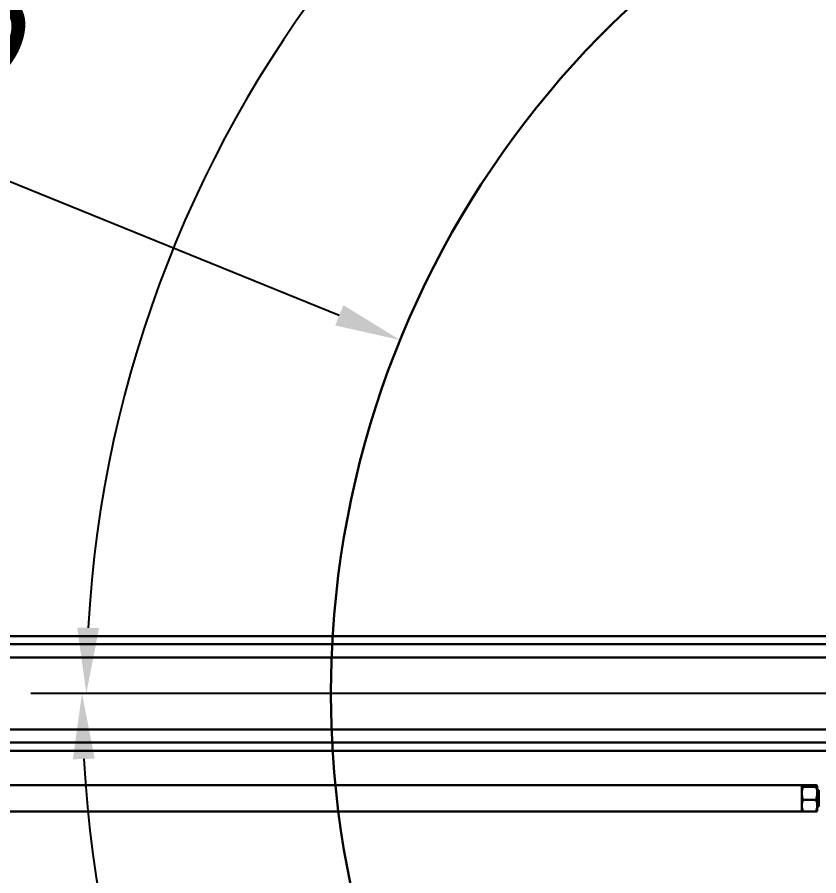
# Model space of a CAD drawing. Header units: millimetres. Extents: x 8 to 22425, y -1213 to 4973.
# Drawn here: x 9492 to 9981, y 1205 to 1729 of the extents above; entities that cross this region are included whole.
import ezdxf

# ---------------------------------------------------------------- set-up
doc = ezdxf.new("R2010")
doc.units = ezdxf.units.MM
doc.header["$PDSIZE"] = -1
doc.styles.get("Standard").update_dxf_attribs({"font": 'hyswlongfangsong.ttf'})
doc.dimstyles.new('ISO-25', dxfattribs={"dimscale": 25, "dimtxt": 3.5, "dimasz": 1.6, "dimexe": 1.25, "dimexo": 0.625, "dimtad": 1, "dimdec": 0, "dimzin": 9, "dimdsep": 46, "dimtxsty": 'Standard', "dimcen": 2.5, "dimadec": 0, "dimazin": 2, "dimtfac": 1, "dimtdec": 0, "dimtofl": 0, "dimtmove": 0, "dimatfit": 3, "dimfxl": 1, "dimarcsym": 0})

# ---------------------------------------------------------------- blocks, each defined once
blk = doc.blocks.new('*D114')
at = {"color": 0, "lineweight": -2, "transparency": 16777216}
blk.add_line((9181.12, 1544.51), (8813.51, 1622.65), dxfattribs=at)
at = {"color": 0, "transparency": 16777216}
blk.add_solid([(8814.9, 1629.17), (8812.13, 1616.13), (8774.39, 1630.97)], dxfattribs=at)
at = {"layer": 'Defpoints', "color": 0, "transparency": 16777216}
for p in [(8774.39, 1630.97), (10255.3, 1316.17)]:
    blk.add_point(p, dxfattribs=at)
at = {"color": 0, "transparency": 16777216, "insert": (9074.1, 1627.96), "char_height": 87.5, "attachment_point": 5, "rotation": 347.9993}
blk.add_mtext('R1514', dxfattribs=at)
blk = doc.blocks.new('*D149')
at = {"color": 0, "lineweight": -2, "transparency": 16777216}
blk.add_line((10202.26, 1316.17), (9502.94, 1316.17), dxfattribs=at)
blk.add_arc((10255.3, 1316.17), 721.11, 33.1786, 176.8214, dxfattribs=at)
at = {"color": 0, "transparency": 16777216}
for points in [[(10864.53, 1714.29), (10853.17, 1707.31), (10879.8, 1676.73)], [(9541.96, 1355.97), (9528.63, 1356.34), (9534.19, 1316.17)]]:
    blk.add_solid(points, dxfattribs=at)
at = {"layer": 'Defpoints', "color": 0, "transparency": 16777216}
for p in [(11566.46, 2073.17), (10380.52, 2026.33), (10750.67, 1602.17), (10217.89, 1316.17), (10255.3, 1316.17)]:
    blk.add_point(p, dxfattribs=at)
at = {"color": 0, "transparency": 16777216, "insert": (9883.55, 2002.44), "char_height": 87.5, "attachment_point": 5, "rotation": 28.4442}
blk.add_mtext('150°', dxfattribs=at)
blk = doc.blocks.new('*D150')
at = {"color": 0, "lineweight": -2, "transparency": 16777216}
blk.add_line((10202.26, 1316.17), (9500.28, 1316.17), dxfattribs=at)
blk.add_arc((10255.3, 1316.17), 723.77, 183.16691, 326.83309, dxfattribs=at)
at = {"color": 0, "transparency": 16777216}
for points in [[(9525.97, 1276), (9539.3, 1276.37), (9531.53, 1316.17)], [(10855.48, 923.7), (10866.83, 916.72), (10882.1, 954.29)]]:
    blk.add_solid(points, dxfattribs=at)
at = {"layer": 'Defpoints', "color": 0, "transparency": 16777216}
for p in [(10217.89, 1316.17), (10255.3, 1316.17), (10750.67, 1030.17), (9790.07, 761.73), (11566.46, 559.17)]:
    blk.add_point(p, dxfattribs=at)
at = {"color": 0, "transparency": 16777216, "insert": (10083.34, 674.41), "char_height": 87.5, "attachment_point": 5, "rotation": 345}
blk.add_mtext('150°', dxfattribs=at)
blk = doc.blocks.new('*D151')
at = {"color": 0, "lineweight": -2, "transparency": 16777216}
for p, q in [((9297.46, 1705.83), (9688.41, 1546.78)), ((10255.3, 1253.67), (10255.3, 1378.67)), ((10192.8, 1316.17), (10317.8, 1316.17))]:
    blk.add_line(p, q, dxfattribs=at)
at = {"color": 0, "transparency": 16777216}
blk.add_solid([(9690.92, 1552.96), (9685.9, 1540.61), (9725.46, 1531.71)], dxfattribs=at)
at = {"layer": 'Defpoints', "color": 0, "transparency": 16777216}
for p in [(9725.46, 1531.71), (10255.3, 1316.17)]:
    blk.add_point(p, dxfattribs=at)
at = {"color": 0, "transparency": 16777216, "insert": (9410.76, 1723.83), "char_height": 87.5, "attachment_point": 5, "rotation": 337.8633}
blk.add_mtext('R572', dxfattribs=at)

msp = doc.modelspace()

# ---------------------------------------------------------------- linework, layer by layer
at = {"color": 161, "lineweight": 30, "true_color": 0x67adff}
for p, q in [((9392.77, 1351.17), (10074.6, 1351.17)), ((9422.39, 1346.17), (10074.6, 1346.17)), ((9376.72, 1338.17), (10350.37, 1338.17)), ((9385.3, 1294.17), (10350.37, 1294.17)), ((10074.6, 1286.17), (9422.39, 1286.17)), ((9392.77, 1281.17), (10074.6, 1281.17)), ((9970.3, 1260.17), (9410.3, 1260.17)), ((9970.3, 1260.17), (9970.3, 1244.17)), ((9970.32, 1259.83), (9970.3, 1259.79)), ((9979.12, 1260.2), (9970.98, 1260.2)), ((9979.12, 1259.29), (9970.98, 1259.29)), ((9979.8, 1259.75), (9979.8, 1255.28)), ((9980.71, 1257.17), (9979.8, 1257.17)), ((9980.71, 1257.17), (9980.71, 1252.17)), ((9979.8, 1255.28), (9979.8, 1247.7)), ((9980.71, 1252.17), (9979.8, 1252.17)), ((9980.71, 1252.17), (9980.86, 1252.17)), ((9980.71, 1252.17), (9980.71, 1247.17)), ((9979.12, 1251.26), (9970.98, 1251.26)), ((9979.8, 1247.7), (9979.8, 1244.56)), ((9979.8, 1247.17), (9980.71, 1247.17)), ((9410.3, 1244.17), (9970.3, 1244.17)), ((9970.3, 1244.56), (9970.32, 1244.51)), ((9979.12, 1244.14), (9970.98, 1244.14)), ((9979.78, 1244.51), (9979.8, 1244.56))]:
    msp.add_line(p, q, dxfattribs=at)
at = {"lineweight": 30}
msp.add_arc((10255.3, 1316.17), 572, 30, 330, dxfattribs=at)
at = {"color": 161, "lineweight": 30, "true_color": 0x67adff}
for points, knots in [([(9970.3, 1259.75), (9970.31, 1259.78), (9970.34, 1259.94), (9970.7, 1260.09), (9970.98, 1260.2)], [0, 0, 0, 0, 0.235073, 1, 1, 1, 1]), ([(9970.98, 1259.29), (9970.89, 1259.33), (9970.49, 1259.47), (9970.38, 1259.63), (9970.3, 1259.75)], [0, 0, 0, 0, 0.215109, 1, 1, 1, 1]), ([(9970.3, 1255.28), (9970.3, 1255.37), (9970.31, 1256.73), (9970.66, 1258.06), (9970.98, 1259.29)], [0, 0, 0, 0, 0.070223, 1, 1, 1, 1]), ([(9979.12, 1260.2), (9979.4, 1260.09), (9979.76, 1259.94), (9979.79, 1259.78), (9979.8, 1259.75)], [0, 0, 0, 0, 0.764927, 1, 1, 1, 1]), ([(9979.8, 1259.75), (9979.71, 1259.63), (9979.61, 1259.47), (9979.21, 1259.33), (9979.12, 1259.29)], [0, 0, 0, 0, 0.78489, 1, 1, 1, 1]), ([(9979.12, 1259.29), (9979.31, 1258.64), (9979.69, 1257.33), (9979.76, 1255.97), (9979.8, 1255.28)], [0, 0, 0, 0, 0.495459, 1, 1, 1, 1]), ([(9970.98, 1251.26), (9970.79, 1251.92), (9970.41, 1253.23), (9970.34, 1254.59), (9970.3, 1255.28)], [0, 0, 0, 0, 0.495458, 1, 1, 1, 1]), ([(9979.8, 1255.28), (9979.8, 1255.18), (9979.79, 1253.83), (9979.44, 1252.5), (9979.12, 1251.26)], [0, 0, 0, 0, 0.070222, 1, 1, 1, 1]), ([(9970.3, 1247.7), (9970.3, 1247.79), (9970.31, 1248.99), (9970.66, 1250.17), (9970.98, 1251.26)], [0, 0, 0, 0, 0.070221, 1, 1, 1, 1]), ([(9970.98, 1244.14), (9970.79, 1244.72), (9970.41, 1245.89), (9970.34, 1247.09), (9970.3, 1247.7)], [0, 0, 0, 0, 0.495461, 1, 1, 1, 1]), ([(9979.12, 1251.26), (9979.31, 1250.69), (9979.69, 1249.52), (9979.76, 1248.31), (9979.8, 1247.7)], [0, 0, 0, 0, 0.495454, 1, 1, 1, 1]), ([(9979.8, 1247.7), (9979.8, 1247.62), (9979.79, 1246.42), (9979.44, 1245.24), (9979.12, 1244.14)], [0, 0, 0, 0, 0.070221, 1, 1, 1, 1]), ([(9970.3, 1244.6), (9970.38, 1244.48), (9970.49, 1244.32), (9970.89, 1244.17), (9970.98, 1244.14)], [0, 0, 0, 0, 0.784894, 1, 1, 1, 1]), ([(9979.12, 1244.14), (9979.21, 1244.17), (9979.61, 1244.32), (9979.71, 1244.48), (9979.8, 1244.6)], [0, 0, 0, 0, 0.2151075, 1, 1, 1, 1])]:
    msp.add_open_spline(points, degree=3, knots=knots, dxfattribs=at)

# ---------------------------------------------------------------- dimensions: what is measured, and where the dimension line sits
dim = msp.add_angular_dim_2l(base=(10380.52, 2026.33), line1=((10255.3, 1316.17), (10217.89, 1316.17)), line2=((10750.67, 1602.17), (11566.46, 2073.17)), dimstyle='ISO-25')
dim.commit()
dim.dimension.update_dxf_attribs({"geometry": '*D149', "text_midpoint": (9911.83, 1950.23), "dimtype": 162})
for mpoint, picture, middle in [((9725.46, 1531.71), '*D151', (9388.39, 1668.83)), ((8774.39, 1630.97), '*D114', (9061.76, 1569.88))]:
    dim = msp.add_radius_dim(center=(10255.3, 1316.17), mpoint=mpoint, dimstyle='ISO-25')
    dim.commit()
    dim.dimension.update_dxf_attribs({"geometry": picture, "text_midpoint": middle, "dimtype": 164})
dim = msp.add_angular_dim_2l(base=(9790.07, 761.73), line1=((10255.3, 1316.17), (10217.89, 1316.17)), line2=((10750.67, 1030.17), (11566.46, 559.17)), dimstyle='ISO-25')
dim.commit()
dim.dimension.update_dxf_attribs({"geometry": '*D150', "text_midpoint": (10083.34, 674.41)})

doc.saveas('drawing.dxf')
